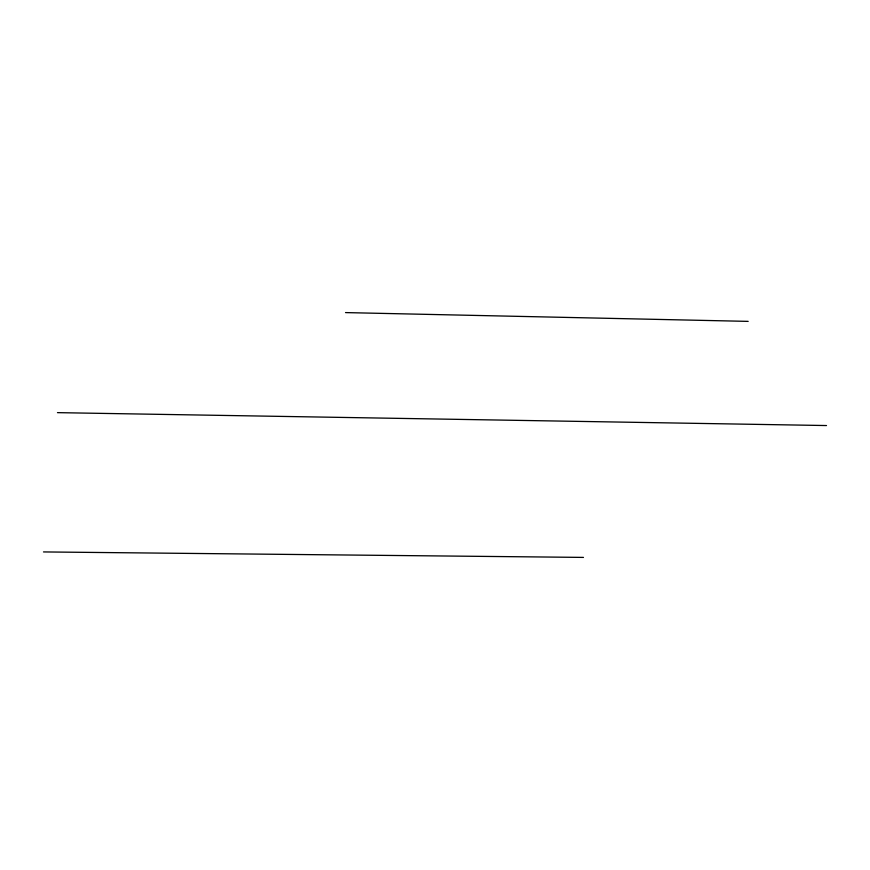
<?xml version="1.0" encoding="UTF-8"?>
<svg xmlns="http://www.w3.org/2000/svg" width="870" height="870" viewBox="0 0 870 870"><rect width="100%" height="100%" fill="white"/><g stroke="black" fill="none" stroke-linecap="round" stroke-linejoin="round"><path stroke-width="1.3" d="M43.5 551.928L583.465 557.409M57.474 412.641L826.5 425.55M345.531 312.591L748.167 321.378"/></g></svg>
